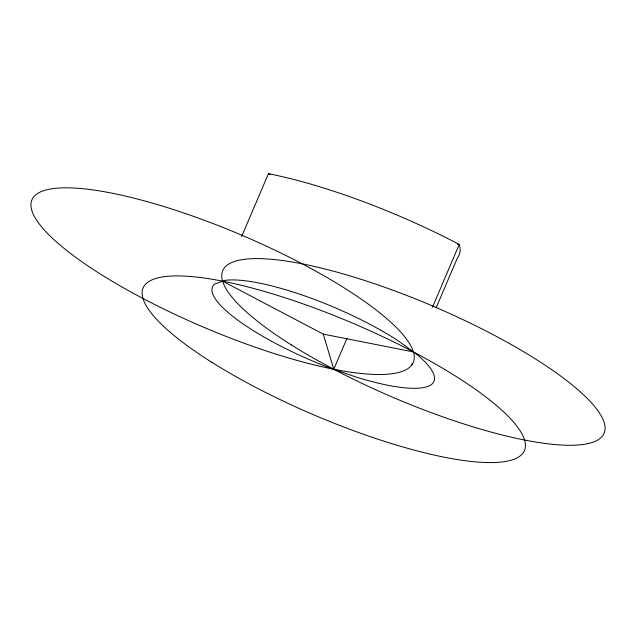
<?xml version="1.0" encoding="UTF-8"?>
<svg xmlns="http://www.w3.org/2000/svg" width="636" height="636" viewBox="0 0 636 636"><rect width="100%" height="100%" fill="white"/><g stroke="black" fill="none" stroke-linecap="round" stroke-linejoin="round"><path stroke-width="0.95" d="M241.64 236.528L268.44 173.684A207.288 49.799 23.1 0 1 459.24 244.455A207.288 49.799 23.1 0 1 457.451 257.795L436.089 307.888M346.97 338.28L333.765 369.246L323.255 334.115L222.6 281.16M432.44 307.299L459.24 244.455L457.308 244.073M411.611 365.271A207.288 49.799 23.1 0 0 155.637 204.061A207.288 49.799 23.1 0 0 100.552 274.14A207.288 49.799 23.1 0 0 411.611 365.271L412.39 363.45M323.255 334.115L413.4 351.931M268.44 173.684L270.197 174.598M224.762 280.373L214.698 284.03A120.371 28.914 23.1 0 0 327.612 367.099L356.247 377.1A120.371 28.914 23.1 0 0 417.391 354.872L398.812 341.206A120.371 28.914 23.1 0 0 224.762 280.373M211.716 362.226A207.288 49.799 23.1 0 0 522.776 453.357A207.288 49.799 23.1 0 0 266.802 292.147A207.288 49.799 23.1 0 0 211.716 362.226M291.352 344.919A207.288 49.799 23.1 0 0 602.411 436.05A207.288 49.799 23.1 0 0 346.437 274.839A207.288 49.799 23.1 0 0 291.352 344.919"/></g></svg>
